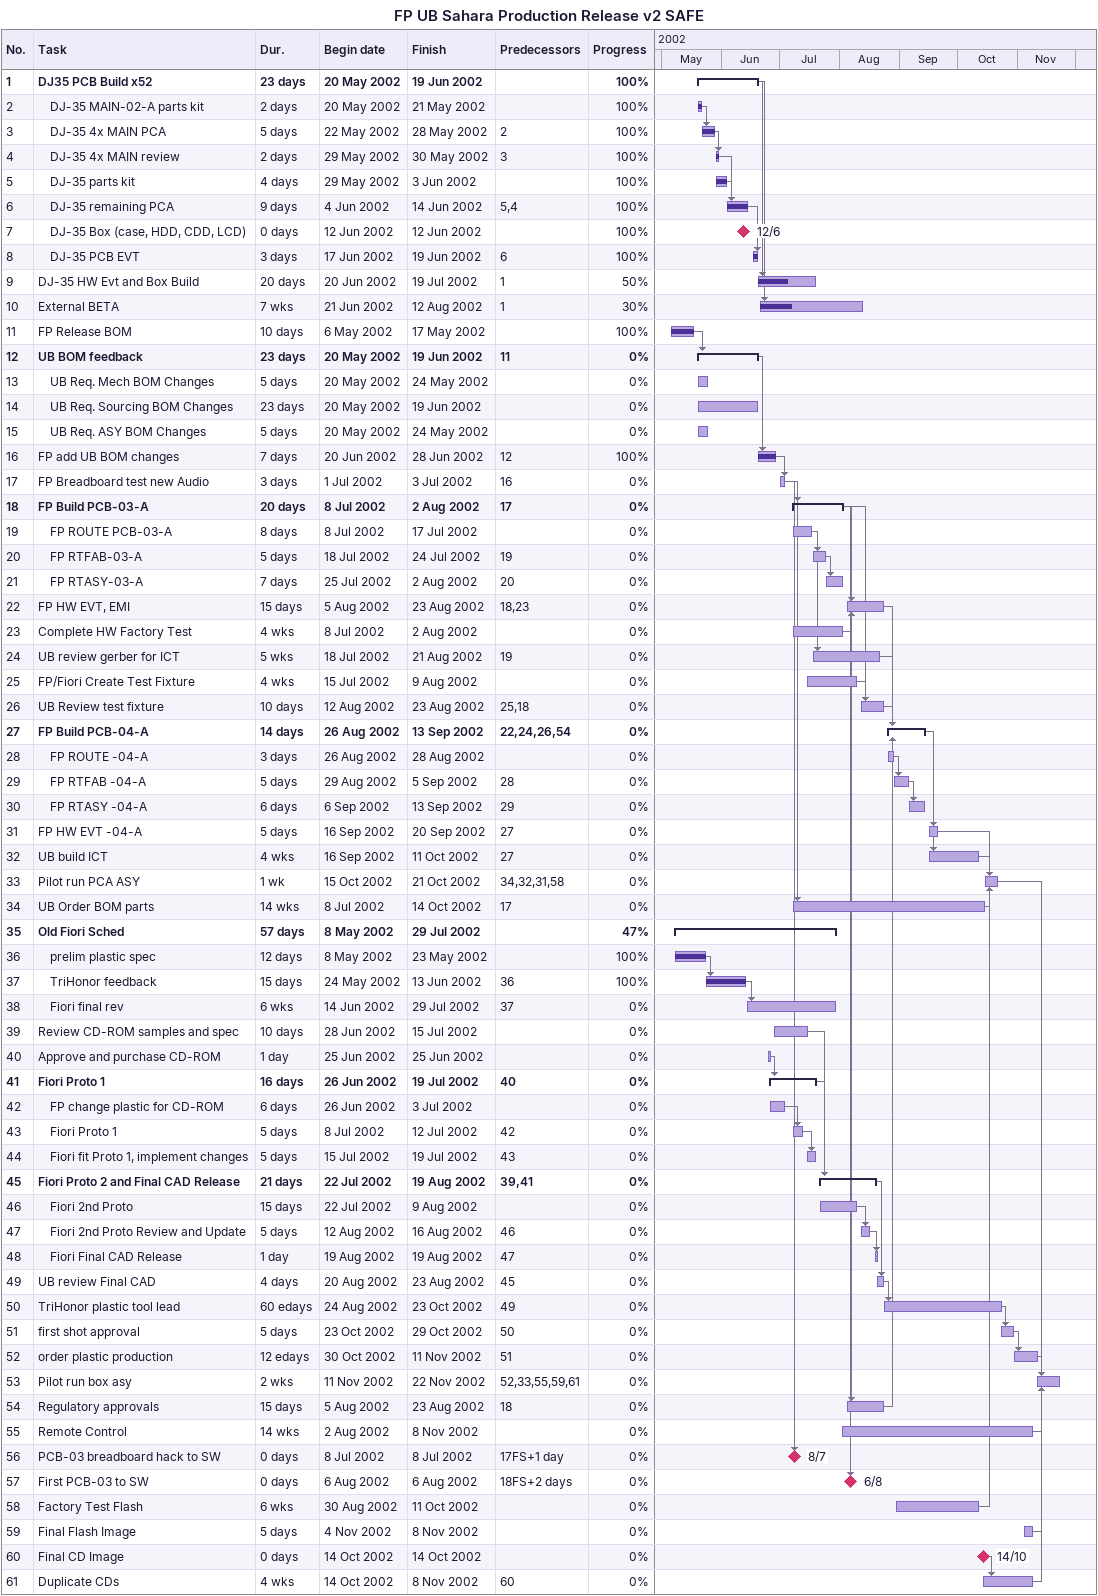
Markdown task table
FP UB Sahara Production Release v2 SAFE

| ID | Level | Task | Duration | Start | Finish | Predecessors | % complete |
|---|---|---|---|---|---|---|---|
| 1 | 1 | **DJ35 PCB Build x52** | 23d | 2002-05-20 | 2002-06-19 |  | 100 |
| 2 | 2 | DJ-35 MAIN-02-A parts kit | 2d | 2002-05-20 | 2002-05-21 |  | 100 |
| 3 | 2 | DJ-35 4x MAIN PCA | 5d | 2002-05-22 | 2002-05-28 | 2 | 100 |
| 4 | 2 | DJ-35 4x MAIN review | 2d | 2002-05-29 | 2002-05-30 | 3 | 100 |
| 5 | 2 | DJ-35 parts kit | 4d | 2002-05-29 | 2002-06-03 |  | 100 |
| 6 | 2 | DJ-35 remaining PCA | 9d | 2002-06-04 | 2002-06-14 | 5, 4 | 100 |
| 7 | 2 | DJ-35 Box (case, HDD, CDD, LCD) | 0d | 2002-06-12 | 2002-06-12 |  | 100 |
| 8 | 2 | DJ-35 PCB EVT | 3d | 2002-06-17 | 2002-06-19 | 6 | 100 |
| 9 | 1 | DJ-35 HW Evt and Box Build | 20d | 2002-06-20 | 2002-07-19 | 1 | 50 |
| 10 | 1 | External BETA | 7w | 2002-06-21 | 2002-08-12 | 1 | 30 |
| 11 | 1 | FP Release BOM | 10d | 2002-05-06 | 2002-05-17 |  | 100 |
| 12 | 1 | **UB BOM feedback** | 23d | 2002-05-20 | 2002-06-19 | 11 | 0 |
| 13 | 2 | UB Req. Mech BOM Changes | 5d | 2002-05-20 | 2002-05-24 |  | 0 |
| 14 | 2 | UB Req. Sourcing BOM Changes | 23d | 2002-05-20 | 2002-06-19 |  | 0 |
| 15 | 2 | UB Req. ASY BOM Changes | 5d | 2002-05-20 | 2002-05-24 |  | 0 |
| 16 | 1 | FP add UB BOM changes | 7d | 2002-06-20 | 2002-06-28 | 12 | 100 |
| 17 | 1 | FP Breadboard test new Audio | 3d | 2002-07-01 | 2002-07-03 | 16 | 0 |
| 18 | 1 | **FP Build PCB-03-A** | 20d | 2002-07-08 | 2002-08-02 | 17 | 0 |
| 19 | 2 | FP ROUTE PCB-03-A | 8d | 2002-07-08 | 2002-07-17 |  | 0 |
| 20 | 2 | FP RTFAB-03-A | 5d | 2002-07-18 | 2002-07-24 | 19 | 0 |
| 21 | 2 | FP RTASY-03-A | 7d | 2002-07-25 | 2002-08-02 | 20 | 0 |
| 22 | 1 | FP HW EVT, EMI | 15d | 2002-08-05 | 2002-08-23 | 18, 23 | 0 |
| 23 | 1 | Complete HW Factory Test | 4w | 2002-07-08 | 2002-08-02 |  | 0 |
| 24 | 1 | UB review gerber for ICT | 5w | 2002-07-18 | 2002-08-21 | 19 | 0 |
| 25 | 1 | FP/Fiori Create Test Fixture | 4w | 2002-07-15 | 2002-08-09 |  | 0 |
| 26 | 1 | UB Review test fixture | 10d | 2002-08-12 | 2002-08-23 | 25, 18 | 0 |
| 27 | 1 | **FP Build PCB-04-A** | 14d | 2002-08-26 | 2002-09-13 | 22, 24, 26, 54 | 0 |
| 28 | 2 | FP ROUTE -04-A | 3d | 2002-08-26 | 2002-08-28 |  | 0 |
| 29 | 2 | FP RTFAB -04-A | 5d | 2002-08-29 | 2002-09-05 | 28 | 0 |
| 30 | 2 | FP RTASY -04-A | 6d | 2002-09-06 | 2002-09-13 | 29 | 0 |
| 31 | 1 | FP HW EVT -04-A | 5d | 2002-09-16 | 2002-09-20 | 27 | 0 |
| 32 | 1 | UB build ICT | 4w | 2002-09-16 | 2002-10-11 | 27 | 0 |
| 33 | 1 | Pilot run PCA ASY | 1w | 2002-10-15 | 2002-10-21 | 34, 32, 31, 58 | 0 |
| 34 | 1 | UB Order BOM parts | 14w | 2002-07-08 | 2002-10-14 | 17 | 0 |
| 35 | 1 | **Old Fiori Sched** | 57d | 2002-05-08 | 2002-07-29 |  | 47 |
| 36 | 2 | prelim plastic spec | 12d | 2002-05-08 | 2002-05-23 |  | 100 |
| 37 | 2 | TriHonor feedback | 15d | 2002-05-24 | 2002-06-13 | 36 | 100 |
| 38 | 2 | Fiori final rev | 6w | 2002-06-14 | 2002-07-29 | 37 | 0 |
| 39 | 1 | Review CD-ROM samples and spec | 10d | 2002-06-28 | 2002-07-15 |  | 0 |
| 40 | 1 | Approve and purchase CD-ROM | 1d | 2002-06-25 | 2002-06-25 |  | 0 |
| 41 | 1 | **Fiori Proto 1** | 16d | 2002-06-26 | 2002-07-19 | 40 | 0 |
| 42 | 2 | FP change plastic for CD-ROM | 6d | 2002-06-26 | 2002-07-03 |  | 0 |
| 43 | 2 | Fiori Proto 1 | 5d | 2002-07-08 | 2002-07-12 | 42 | 0 |
| 44 | 2 | Fiori fit Proto 1, implement changes | 5d | 2002-07-15 | 2002-07-19 | 43 | 0 |
| 45 | 1 | **Fiori Proto 2 and Final CAD Release** | 21d | 2002-07-22 | 2002-08-19 | 39, 41 | 0 |
| 46 | 2 | Fiori 2nd Proto | 15d | 2002-07-22 | 2002-08-09 |  | 0 |
| 47 | 2 | Fiori 2nd Proto Review and Update | 5d | 2002-08-12 | 2002-08-16 | 46 | 0 |
| 48 | 2 | Fiori Final CAD Release | 1d | 2002-08-19 | 2002-08-19 | 47 | 0 |
| 49 | 1 | UB review Final CAD | 4d | 2002-08-20 | 2002-08-23 | 45 | 0 |
| 50 | 1 | TriHonor plastic tool lead | 60ed | 2002-08-24 | 2002-10-23 | 49 | 0 |
| 51 | 1 | first shot approval | 5d | 2002-10-23 | 2002-10-29 | 50 | 0 |
| 52 | 1 | order plastic production | 12ed | 2002-10-30 | 2002-11-11 | 51 | 0 |
| 53 | 1 | Pilot run box asy | 2w | 2002-11-11 | 2002-11-22 | 52, 33, 55, 59, 61 | 0 |
| 54 | 1 | Regulatory approvals | 15d | 2002-08-05 | 2002-08-23 | 18 | 0 |
| 55 | 1 | Remote Control | 14w | 2002-08-02 | 2002-11-08 |  | 0 |
| 56 | 1 | PCB-03 breadboard hack to SW | 0d | 2002-07-08 | 2002-07-08 | 17FS+1d | 0 |
| 57 | 1 | First PCB-03 to SW | 0d | 2002-08-06 | 2002-08-06 | 18FS+2d | 0 |
| 58 | 1 | Factory Test Flash | 6w | 2002-08-30 | 2002-10-11 |  | 0 |
| 59 | 1 | Final Flash Image | 5d | 2002-11-04 | 2002-11-08 |  | 0 |
| 60 | 1 | Final CD Image | 0d | 2002-10-14 | 2002-10-14 |  | 0 |
| 61 | 1 | Duplicate CDs | 4w | 2002-10-14 | 2002-11-08 | 60 | 0 |
